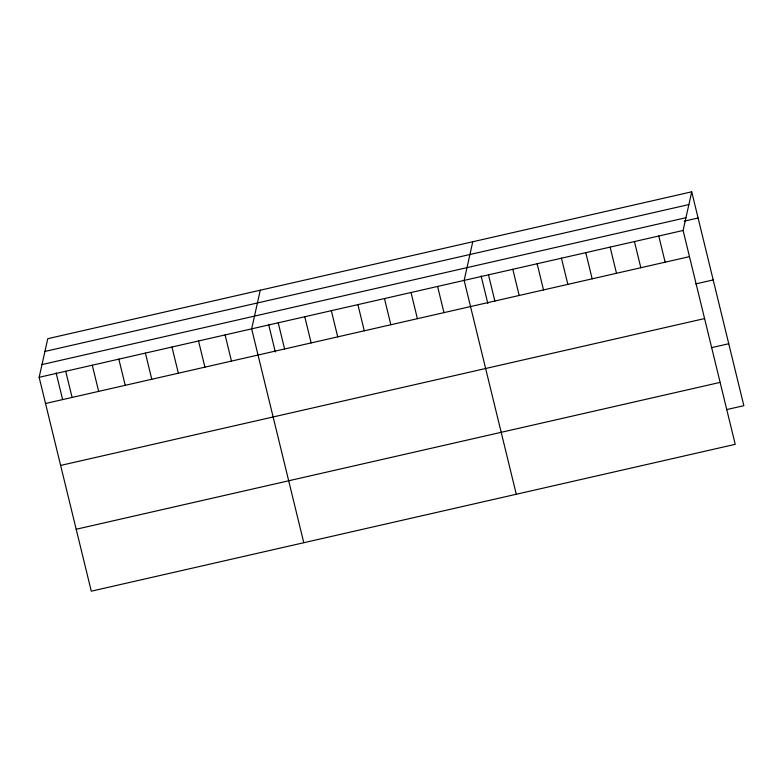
<?xml version="1.0" encoding="UTF-8"?>
<svg xmlns="http://www.w3.org/2000/svg" width="783" height="783" viewBox="0 0 783 783"><rect width="100%" height="100%" fill="white"/><g stroke="black" fill="none" stroke-linecap="round" stroke-linejoin="round"><path stroke-width="1.17" d="M691.712 191.815L683.099 230.466L735.227 444.323L91.288 591.185L39.15 377.318L47.773 338.677L691.712 191.815L743.85 405.682L726.477 409.636M260.269 290.209L251.656 328.86L303.784 542.717M472.775 241.751L464.153 280.392L516.291 494.259M44.925 351.43L688.874 204.569M41.998 364.565L685.937 217.713M684.195 221.158L698.093 217.997M39.15 377.318L683.099 230.466M45.531 403.499L689.471 256.638M695.823 283.896L713.196 279.932M60.634 465.435L704.573 318.573M711.375 347.701L728.748 343.737M76.186 529.249L720.125 382.388M658.767 236.016L665.149 262.188M634.445 241.565L640.827 267.737M610.114 247.105L616.495 273.287M585.792 252.655L592.173 278.836M561.46 258.204L567.841 284.376M537.138 263.754L543.519 289.925M512.806 269.303L519.188 295.475M488.484 274.853L494.866 301.024M481.114 275.949L487.829 303.481M437.589 286.451L443.971 312.632M411.026 292.509L417.408 318.691M384.463 298.568L390.844 324.749M357.9 304.626L364.281 330.808M331.336 310.685L337.718 336.866M304.773 316.743L311.154 342.915M278.21 322.802L284.591 348.973M268.608 324.416L275.322 351.939M225.093 334.918L231.474 361.09M198.53 340.977L204.911 367.149M171.966 347.035L178.348 373.207M145.403 353.094L151.785 379.266M118.84 359.152L125.221 385.324M92.277 365.211L98.658 391.383M65.713 371.259L72.095 397.441M56.112 372.874L62.542 399.261"/></g></svg>
